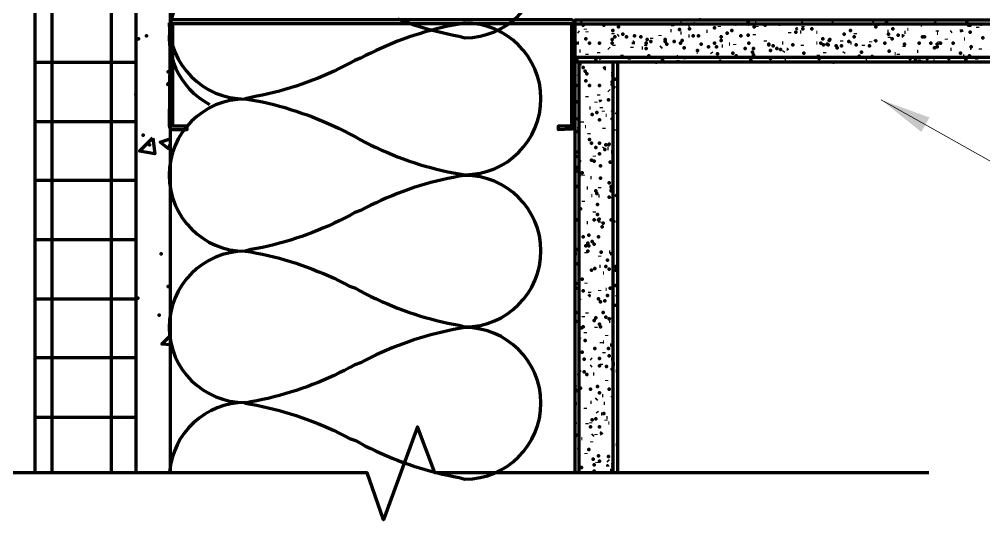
# Model space of a CAD drawing. Extents: x -83.6 to -32.7, y 325.7 to 417.7.
# Drawn here: x -74.56 to -60.28, y 351.64 to 359.05 of the extents above; entities that cross this region are included whole.
import ezdxf

# ---------------------------------------------------------------- set-up
doc = ezdxf.new("R2010")
doc.units = 0
doc.header["$MEASUREMENT"] = 0
for name, color, linetype, lineweight in [('Dt-Line 1', 9, 'Continuous', 0), ('Dt-Line 3', 7, 'Continuous', 15), ('Dt-Line 4', 1, 'Continuous', 25), ('Dt-Text', 121, 'Continuous', 20)]:
    doc.layers.add(name, color=color, linetype=linetype, lineweight=lineweight)
doc.styles.get("Standard").update_dxf_attribs({"font": 'Arial.ttf'})
doc.dimstyles.new('1 & 1 Half', dxfattribs={"dimtxt": 0.75, "dimasz": 0.75, "dimexe": 1, "dimexo": 0.375, "dimgap": 0.5, "dimtad": 1, "dimdec": 4, "dimzin": 3, "dimdsep": 46, "dimlunit": 4, "dimtxsty": 'Standard', "dimblk": 'ARCHTICK', "dimcen": 0.09375, "dimdle": 1, "dimclrd": 253, "dimclre": 253, "dimclrt": 256, "dimadec": 0, "dimazin": 0, "dimtfac": 0.6, "dimtdec": 4, "dimtix": 1, "dimtmove": 2, "dimatfit": 0, "dimfxl": 1, "dimfrac": 1, "dimtolj": 1, "dimtzin": 0, "dimlwd": 9, "dimlwe": 9, "dimarcsym": 0})

# ---------------------------------------------------------------- blocks, each defined once
blk = doc.blocks.new('_ArchTick')
at = {"color": 0, "linetype": 'ByBlock', "const_width": 0.15}
blk.add_lwpolyline([(-0.5, -0.5), (0.5, 0.5)], dxfattribs=at)

msp = doc.modelspace()

# ---------------------------------------------------------------- linework, layer by layer
at = {"layer": 'Dt-Line 1', "linetype": 'Continuous', "lineweight": 158}
for p, q in [((-74.078, 352.335), (-74.078, 381.321)), ((-73.198, 352.335), (-73.198, 381.321)), ((-66.251, 359.015), (-66.238, 359.001)), ((-64.758, 359.015), (-64.771, 359.015)), ((-64.571, 358.988), (-64.558, 358.988)), ((-64.131, 359.041), (-64.131, 359.028)), ((-63.651, 359.001), (-63.665, 359.001)), ((-63.531, 359.041), (-63.531, 359.028)), ((-63.491, 359.001), (-63.491, 358.988)), ((-61.958, 358.988), (-61.958, 358.975)), ((-61.105, 358.988), (-61.105, 358.975)), ((-61.011, 359.015), (-60.998, 359.001)), ((-66.291, 358.868), (-66.278, 358.855)), ((-66.185, 358.908), (-66.185, 358.895)), ((-66.158, 358.868), (-66.158, 358.855)), ((-65.771, 358.841), (-65.771, 358.828)), ((-64.918, 358.881), (-64.905, 358.881)), ((-64.891, 358.961), (-64.891, 358.948)), ((-64.758, 358.841), (-64.771, 358.841)), ((-64.651, 358.961), (-64.638, 358.961)), ((-64.371, 358.868), (-64.385, 358.868)), ((-64.198, 358.948), (-64.198, 358.935)), ((-64.105, 358.975), (-64.118, 358.975)), ((-63.958, 358.975), (-63.945, 358.975)), ((-63.771, 358.975), (-63.758, 358.975)), ((-63.638, 358.948), (-63.638, 358.935)), ((-63.158, 358.855), (-63.158, 358.841)), ((-62.985, 358.855), (-62.998, 358.855)), ((-62.958, 358.948), (-62.958, 358.935)), ((-62.758, 358.855), (-62.745, 358.855)), ((-62.185, 358.841), (-62.185, 358.828)), ((-61.691, 358.868), (-61.705, 358.868)), ((-61.451, 358.855), (-61.438, 358.855)), ((-61.398, 358.895), (-61.411, 358.895)), ((-61.198, 358.961), (-61.211, 358.961)), ((-60.971, 358.881), (-60.971, 358.868)), ((-60.971, 358.841), (-60.958, 358.841)), ((-60.758, 358.868), (-60.771, 358.855)), ((-60.371, 358.935), (-60.371, 358.921)), ((-66.278, 358.695), (-66.291, 358.695)), ((-65.691, 358.815), (-65.705, 358.801)), ((-65.198, 358.775), (-65.198, 358.761)), ((-65.078, 358.815), (-65.078, 358.801)), ((-64.651, 358.801), (-64.638, 358.801)), ((-63.678, 358.828), (-63.678, 358.815)), ((-63.518, 358.735), (-63.518, 358.721)), ((-63.251, 358.695), (-63.265, 358.695)), ((-62.745, 358.695), (-62.758, 358.695)), ((-62.385, 358.735), (-62.385, 358.721)), ((-62.238, 358.695), (-62.251, 358.695)), ((-61.958, 358.721), (-61.958, 358.708)), ((-61.678, 358.788), (-61.678, 358.775)), ((-60.945, 358.721), (-60.945, 358.708)), ((-60.838, 358.761), (-60.838, 358.748)), ((-60.571, 358.761), (-60.558, 358.761)), ((-66.251, 358.575), (-66.265, 358.575)), ((-65.985, 358.561), (-65.985, 358.548)), ((-65.838, 358.628), (-65.825, 358.615)), ((-65.758, 358.668), (-65.758, 358.655)), ((-65.491, 358.641), (-65.491, 358.628)), ((-65.345, 358.628), (-65.331, 358.628)), ((-65.291, 358.668), (-65.291, 358.655)), ((-65.051, 358.641), (-65.065, 358.628)), ((-64.531, 358.561), (-64.518, 358.561)), ((-64.318, 358.561), (-64.305, 358.548)), ((-64.158, 358.655), (-64.145, 358.655)), ((-64.038, 358.681), (-64.051, 358.681)), ((-63.971, 358.681), (-63.971, 358.668)), ((-63.238, 358.575), (-63.251, 358.561)), ((-62.971, 358.668), (-62.971, 358.655)), ((-62.638, 358.561), (-62.638, 358.548)), ((-62.345, 358.561), (-62.358, 358.548)), ((-62.065, 358.668), (-62.065, 358.655)), ((-61.465, 358.655), (-61.465, 358.641)), ((-61.265, 358.575), (-61.251, 358.575)), ((-60.758, 358.601), (-60.771, 358.601)), ((-60.465, 358.615), (-60.478, 358.615)), ((-60.331, 358.615), (-60.331, 358.601)), ((-74.331, 358.415), (-72.838, 358.415)), ((-66.158, 358.535), (-66.158, 358.521)), ((-65.838, 358.481), (-65.838, 358.468)), ((-65.638, 358.521), (-65.638, 358.508)), ((-65.531, 358.468), (-65.531, 358.455)), ((-65.438, 358.508), (-65.438, 358.495)), ((-65.411, 358.428), (-65.411, 358.415)), ((-64.825, 358.495), (-64.811, 358.495)), ((-64.811, 358.441), (-64.811, 358.428)), ((-63.225, 358.441), (-63.211, 358.441)), ((-63.131, 358.508), (-63.131, 358.495)), ((-63.078, 358.481), (-63.078, 358.468)), ((-62.731, 358.521), (-62.731, 358.508)), ((-62.025, 358.441), (-62.011, 358.441)), ((-61.585, 358.535), (-61.598, 358.535)), ((-61.545, 358.535), (-61.545, 358.521)), ((-61.011, 358.428), (-61.025, 358.428)), ((-60.585, 358.508), (-60.571, 358.508)), ((-60.385, 358.468), (-60.385, 358.455)), ((-66.251, 358.388), (-66.238, 358.388)), ((-66.291, 358.241), (-66.278, 358.228)), ((-66.278, 358.081), (-66.291, 358.081)), ((-65.838, 358.001), (-65.825, 357.988)), ((-66.251, 357.948), (-66.265, 357.948)), ((-66.158, 357.908), (-66.158, 357.895)), ((-65.985, 357.935), (-65.985, 357.921)), ((-66.278, 357.788), (-66.278, 357.775)), ((-66.105, 357.735), (-66.118, 357.735)), ((-66.025, 357.828), (-66.025, 357.815)), ((-65.945, 357.748), (-65.945, 357.735)), ((-65.918, 357.695), (-65.918, 357.681)), ((-65.785, 357.695), (-65.785, 357.681)), ((-65.878, 357.628), (-65.865, 357.628)), ((-65.718, 357.655), (-65.731, 357.641)), ((-74.331, 357.535), (-72.838, 357.535)), ((-66.225, 357.535), (-66.225, 357.521)), ((-66.171, 357.455), (-66.185, 357.455)), ((-65.905, 357.441), (-65.905, 357.428)), ((-65.731, 357.415), (-65.731, 357.401)), ((-66.131, 357.361), (-66.131, 357.348)), ((-65.905, 357.148), (-65.918, 357.135)), ((-65.851, 357.135), (-65.838, 357.135)), ((-66.291, 357.081), (-66.305, 357.081)), ((-66.051, 357.028), (-66.051, 357.015)), ((-65.785, 357.081), (-65.798, 357.081)), ((-66.211, 356.748), (-66.211, 356.735)), ((-66.105, 356.708), (-66.091, 356.708)), ((-74.331, 356.668), (-72.838, 356.668)), ((-66.145, 356.548), (-66.158, 356.548)), ((-65.971, 356.561), (-65.971, 356.548)), ((-66.091, 356.441), (-66.078, 356.441)), ((-65.971, 356.428), (-65.985, 356.428)), ((-65.785, 356.415), (-65.785, 356.401)), ((-66.211, 356.361), (-66.211, 356.348)), ((-66.051, 356.201), (-66.051, 356.188)), ((-66.158, 356.041), (-66.145, 356.041)), ((-65.971, 356.055), (-65.971, 356.041)), ((-66.318, 355.921), (-66.331, 355.921)), ((-74.331, 355.788), (-72.838, 355.788)), ((-65.771, 355.708), (-65.758, 355.708)), ((-66.305, 355.575), (-66.318, 355.575)), ((-66.171, 355.601), (-66.171, 355.588)), ((-65.971, 355.548), (-65.971, 355.535)), ((-65.811, 355.601), (-65.825, 355.601)), ((-65.798, 355.575), (-65.811, 355.575)), ((-65.958, 355.388), (-65.971, 355.388)), ((-65.918, 355.295), (-65.905, 355.295)), ((-66.265, 355.215), (-66.278, 355.215)), ((-66.171, 355.148), (-66.171, 355.135)), ((-66.118, 355.015), (-66.118, 355.001)), ((-65.971, 355.041), (-65.971, 355.028)), ((-65.878, 355.055), (-65.865, 355.055)), ((-65.758, 354.988), (-65.771, 354.988)), ((-74.331, 354.908), (-72.838, 354.908)), ((-66.265, 354.908), (-66.265, 354.895)), ((-65.718, 354.961), (-65.718, 354.948)), ((-66.158, 354.708), (-66.158, 354.695)), ((-65.745, 354.815), (-65.731, 354.815)), ((-66.211, 354.655), (-66.211, 354.641)), ((-65.811, 354.575), (-65.825, 354.575)), ((-65.798, 354.628), (-65.798, 354.615)), ((-66.185, 354.415), (-66.185, 354.401)), ((-66.025, 354.495), (-66.025, 354.481)), ((-66.265, 354.335), (-66.265, 354.321)), ((-65.945, 354.268), (-65.945, 354.255)), ((-65.905, 354.268), (-65.918, 354.268)), ((-65.865, 354.375), (-65.865, 354.361)), ((-65.905, 354.121), (-65.905, 354.108)), ((-65.811, 354.228), (-65.798, 354.228)), ((-74.331, 354.041), (-72.838, 354.041)), ((-66.318, 354.068), (-66.331, 354.068)), ((-66.105, 354.028), (-66.091, 354.015)), ((-65.785, 354.015), (-65.798, 354.015)), ((-66.091, 353.921), (-66.105, 353.908)), ((-65.945, 353.948), (-65.945, 353.935)), ((-65.758, 353.948), (-65.745, 353.948)), ((-65.718, 353.841), (-65.731, 353.841)), ((-66.065, 353.801), (-66.051, 353.801)), ((-65.865, 353.708), (-65.865, 353.695)), ((-66.331, 353.628), (-66.331, 353.615)), ((-65.771, 353.575), (-65.771, 353.561)), ((-66.011, 353.428), (-66.025, 353.415)), ((-65.931, 353.481), (-65.918, 353.481)), ((-65.785, 353.468), (-65.785, 353.455)), ((-66.318, 353.361), (-66.305, 353.361)), ((-66.278, 353.348), (-66.278, 353.335)), ((-66.185, 353.295), (-66.185, 353.281)), ((-66.091, 353.375), (-66.105, 353.375)), ((-65.891, 353.361), (-65.905, 353.361)), ((-74.331, 353.161), (-72.838, 353.161)), ((-66.011, 353.241), (-65.998, 353.228)), ((-65.931, 353.201), (-65.945, 353.201)), ((-65.878, 353.121), (-65.878, 353.108)), ((-65.851, 353.148), (-65.865, 353.148)), ((-66.158, 353.068), (-66.158, 353.055)), ((-66.105, 353.081), (-66.105, 353.068)), ((-65.825, 353.068), (-65.838, 353.068)), ((-66.238, 352.841), (-66.225, 352.841)), ((-66.065, 352.895), (-66.078, 352.881)), ((-66.025, 352.908), (-66.025, 352.895)), ((-66.091, 352.801), (-66.091, 352.788)), ((-65.718, 352.748), (-65.731, 352.748)), ((-66.278, 352.548), (-66.278, 352.535)), ((-66.171, 352.628), (-66.171, 352.615)), ((-66.011, 352.495), (-66.011, 352.481)), ((-65.851, 352.521), (-65.838, 352.508)), ((-65.811, 352.375), (-65.798, 352.375))]:
    msp.add_line(p, q, dxfattribs=at)
for points in [[(-72.345, 379.048, 0.414214), (-71.218, 377.921, 0.414213), (-72.345, 376.795, 0.414214), (-71.218, 375.668, 0.414213), (-72.345, 374.541, 0.414213), (-71.218, 373.415, 0.414213), (-72.345, 372.288, 0.414213), (-71.218, 371.161, 0.414213), (-72.345, 370.035, 0.414213), (-71.218, 368.908, 0.414213), (-72.345, 367.781, 0.414213), (-71.218, 366.655, 0.414213), (-72.345, 365.528, 0.414212), (-71.218, 364.401, 0.414213), (-72.345, 363.275, 0.414212), (-71.218, 362.148, 0.414213), (-72.345, 361.021, 0.414212), (-71.218, 359.908, 0.344534), (-72.311, 359.053, 0.344529), (-71.745, 357.786)], [(-68.962, 359.054), (-68.881, 359.023), (-68.8, 358.994), (-68.719, 358.967), (-68.636, 358.941), (-68.554, 358.916), (-68.471, 358.893), (-68.387, 358.871), (-68.303, 358.851), (-68.219, 358.832), (-68.135, 358.814), (-68.05, 358.799), (-67.965, 358.775, 0.414212), (-66.838, 359.901, 0.414212)], [(-72.345, 358.995, 0.414213), (-71.218, 357.868, 0.414212), (-72.345, 356.741, 0.414213), (-71.218, 355.615, 0.414212), (-72.345, 354.488, 0.414213), (-71.218, 353.375, 0.389245), (-72.34, 352.345)]]:
    msp.add_lwpolyline(points, format="xyb", dxfattribs=at)
for points in [[(-66.838, 357.875, 0.414213), (-67.964, 358.992), (-68.05, 358.977), (-68.135, 358.961), (-68.219, 358.944), (-68.303, 358.925), (-68.387, 358.905), (-68.471, 358.883), (-68.554, 358.86), (-68.636, 358.835), (-68.719, 358.809), (-68.8, 358.781), (-68.881, 358.752), (-68.962, 358.722), (-69.042, 358.69), (-69.122, 358.657), (-69.201, 358.623), (-69.279, 358.587), (-69.357, 358.549), (-69.435, 358.511), (-69.511, 358.471), (-69.595, 358.44), (-69.671, 358.399), (-69.748, 358.358), (-69.825, 358.32), (-69.903, 358.282), (-69.981, 358.247), (-70.061, 358.212), (-70.14, 358.179), (-70.22, 358.147), (-70.301, 358.117), (-70.382, 358.088), (-70.464, 358.06), (-70.546, 358.034), (-70.629, 358.009), (-70.712, 357.986), (-70.795, 357.964), (-70.879, 357.944), (-70.963, 357.925), (-71.048, 357.908), (-71.133, 357.892), (-71.219, 357.872), (-71.133, 357.857), (-71.048, 357.841), (-70.964, 357.824), (-70.88, 357.805), (-70.796, 357.785), (-70.712, 357.763), (-70.629, 357.74), (-70.547, 357.715), (-70.464, 357.689), (-70.383, 357.661), (-70.301, 357.633), (-70.221, 357.602), (-70.141, 357.57), (-70.061, 357.537), (-69.982, 357.503), (-69.903, 357.467), (-69.826, 357.43), (-69.748, 357.391), (-69.672, 357.351), (-69.587, 357.307), (-69.511, 357.265), (-69.435, 357.225), (-69.357, 357.186), (-69.279, 357.149), (-69.201, 357.113), (-69.122, 357.079), (-69.042, 357.045), (-68.962, 357.014), (-68.881, 356.983), (-68.8, 356.954), (-68.719, 356.927), (-68.636, 356.901), (-68.554, 356.876), (-68.471, 356.853), (-68.387, 356.831), (-68.303, 356.811), (-68.219, 356.792), (-68.135, 356.774), (-68.05, 356.759), (-67.965, 356.748, 0.414213)], [(-66.838, 355.621, 0.414213), (-67.964, 356.738), (-68.05, 356.724), (-68.135, 356.708), (-68.219, 356.691), (-68.303, 356.672), (-68.387, 356.651), (-68.471, 356.63), (-68.554, 356.606), (-68.636, 356.582), (-68.719, 356.556), (-68.8, 356.528), (-68.881, 356.499), (-68.962, 356.469), (-69.042, 356.437), (-69.122, 356.404), (-69.201, 356.369), (-69.279, 356.333), (-69.357, 356.296), (-69.435, 356.257), (-69.511, 356.217), (-69.595, 356.187), (-69.671, 356.145), (-69.748, 356.105), (-69.825, 356.066), (-69.903, 356.029), (-69.981, 355.993), (-70.061, 355.959), (-70.14, 355.925), (-70.22, 355.894), (-70.301, 355.863), (-70.382, 355.834), (-70.464, 355.807), (-70.546, 355.781), (-70.629, 355.756), (-70.712, 355.733), (-70.795, 355.711), (-70.879, 355.691), (-70.963, 355.672), (-71.048, 355.654), (-71.133, 355.639), (-71.219, 355.618), (-71.133, 355.604), (-71.048, 355.588), (-70.964, 355.571), (-70.88, 355.552), (-70.796, 355.531), (-70.712, 355.51), (-70.629, 355.486), (-70.547, 355.462), (-70.464, 355.436), (-70.383, 355.408), (-70.301, 355.379), (-70.221, 355.349), (-70.141, 355.317), (-70.061, 355.284), (-69.982, 355.249), (-69.903, 355.214), (-69.826, 355.176), (-69.748, 355.138), (-69.672, 355.097), (-69.587, 355.067), (-69.511, 355.025), (-69.435, 354.985), (-69.357, 354.946), (-69.279, 354.909), (-69.201, 354.873), (-69.122, 354.839), (-69.042, 354.805), (-68.962, 354.774), (-68.881, 354.743), (-68.8, 354.714), (-68.719, 354.687), (-68.636, 354.661), (-68.554, 354.636), (-68.471, 354.613), (-68.387, 354.591), (-68.303, 354.571), (-68.219, 354.552), (-68.135, 354.534), (-68.05, 354.519), (-67.965, 354.495, 0.414213)], [(-66.838, 353.368, 0.414213), (-67.964, 354.485), (-68.05, 354.471), (-68.135, 354.455), (-68.219, 354.437), (-68.303, 354.418), (-68.387, 354.398), (-68.471, 354.376), (-68.554, 354.353), (-68.636, 354.328), (-68.719, 354.302), (-68.8, 354.275), (-68.881, 354.246), (-68.962, 354.215), (-69.042, 354.184), (-69.122, 354.15), (-69.201, 354.116), (-69.279, 354.08), (-69.357, 354.043), (-69.435, 354.004), (-69.511, 353.964), (-69.595, 353.933), (-69.671, 353.892), (-69.748, 353.852), (-69.825, 353.813), (-69.903, 353.776), (-69.981, 353.74), (-70.061, 353.705), (-70.14, 353.672), (-70.22, 353.64), (-70.301, 353.61), (-70.382, 353.581), (-70.464, 353.554), (-70.546, 353.527), (-70.629, 353.503), (-70.712, 353.48), (-70.795, 353.458), (-70.879, 353.437), (-70.963, 353.419), (-71.048, 353.401), (-71.133, 353.385), (-71.219, 353.365), (-71.133, 353.351), (-71.048, 353.335), (-70.964, 353.317), (-70.88, 353.298), (-70.796, 353.278), (-70.712, 353.256), (-70.629, 353.233), (-70.547, 353.208), (-70.464, 353.182), (-70.383, 353.155), (-70.301, 353.126), (-70.221, 353.096), (-70.141, 353.064), (-70.061, 353.031), (-69.982, 352.996), (-69.903, 352.96), (-69.826, 352.923), (-69.748, 352.884), (-69.672, 352.844), (-69.587, 352.813), (-69.511, 352.772), (-69.435, 352.732), (-69.357, 352.693), (-69.279, 352.656), (-69.201, 352.62), (-69.122, 352.585), (-69.042, 352.552), (-68.962, 352.52), (-68.881, 352.49), (-68.8, 352.461), (-68.719, 352.434), (-68.636, 352.407), (-68.554, 352.383), (-68.471, 352.36), (-68.387, 352.338), (-68.303, 352.317), (-68.219, 352.299), (-68.135, 352.281), (-68.05, 352.265), (-67.965, 352.241, 0.414213)]]:
    msp.add_lwpolyline(points, format="xyb", close=True, dxfattribs=at)
for points in [[(-64.478, 359.041), (-64.478, 359.041), (-64.478, 359.041)], [(-63.771, 359.015), (-63.771, 359.015), (-63.771, 359.015)], [(-62.518, 359.028), (-62.518, 359.028), (-62.518, 359.028)], [(-61.918, 359.028), (-61.918, 359.028), (-61.918, 359.028)], [(-61.718, 359.001), (-61.718, 359.001), (-61.718, 359.001)], [(-60.531, 359.015), (-60.531, 359.015), (-60.531, 359.015)], [(-66.211, 358.961), (-66.211, 358.961), (-66.211, 358.961)], [(-65.771, 358.881), (-65.771, 358.881), (-65.771, 358.881)], [(-64.785, 358.895), (-64.785, 358.895), (-64.785, 358.895)], [(-64.638, 358.908), (-64.638, 358.908), (-64.638, 358.908)], [(-64.265, 358.921), (-64.265, 358.921), (-64.265, 358.921)], [(-64.078, 358.841), (-64.078, 358.841), (-64.078, 358.841)], [(-64.011, 358.881), (-64.011, 358.881), (-64.011, 358.881)], [(-63.678, 358.935), (-63.678, 358.935), (-63.678, 358.935)], [(-63.518, 358.961), (-63.518, 358.961), (-63.518, 358.961)], [(-63.305, 358.975), (-63.305, 358.975), (-63.305, 358.975)], [(-63.065, 358.855), (-63.065, 358.855), (-63.065, 358.855)], [(-63.038, 358.908), (-63.051, 358.908), (-63.051, 358.895)], [(-62.958, 358.908), (-62.958, 358.908), (-62.958, 358.908)], [(-62.825, 358.908), (-62.825, 358.908), (-62.825, 358.908)], [(-62.251, 358.881), (-62.251, 358.881), (-62.251, 358.881)], [(-61.878, 358.935), (-61.878, 358.935), (-61.878, 358.935)], [(-61.838, 358.975), (-61.838, 358.975), (-61.838, 358.975)], [(-61.625, 358.908), (-61.625, 358.908), (-61.625, 358.908)], [(-60.598, 358.855), (-60.611, 358.881), (-60.611, 358.895)], [(-60.505, 358.961), (-60.505, 358.961), (-60.505, 358.961)], [(-60.478, 358.961), (-60.478, 358.961), (-60.478, 358.961)], [(-60.478, 358.855), (-60.478, 358.855), (-60.478, 358.855)], [(-60.318, 358.975), (-60.318, 358.975), (-60.318, 358.975)], [(-72.798, 358.761), (-72.798, 358.761), (-72.798, 358.761)], [(-72.678, 358.801), (-72.678, 358.801), (-72.678, 358.801)], [(-66.318, 358.695), (-66.318, 358.695), (-66.318, 358.695)], [(-66.171, 358.761), (-66.171, 358.761), (-66.171, 358.761)], [(-66.118, 358.695), (-66.118, 358.695), (-66.118, 358.695)], [(-65.971, 358.695), (-65.971, 358.695), (-65.971, 358.695)], [(-65.785, 358.748), (-65.785, 358.748), (-65.785, 358.748)], [(-65.785, 358.695), (-65.785, 358.695), (-65.785, 358.695)], [(-65.745, 358.788), (-65.745, 358.788), (-65.745, 358.788)], [(-65.625, 358.828), (-65.625, 358.828), (-65.625, 358.828)], [(-65.571, 358.788), (-65.571, 358.788), (-65.571, 358.788)], [(-65.465, 358.681), (-65.465, 358.708), (-65.478, 358.708)], [(-65.451, 358.801), (-65.451, 358.801), (-65.451, 358.801)], [(-65.358, 358.788), (-65.358, 358.788), (-65.358, 358.788)], [(-65.278, 358.695), (-65.278, 358.695), (-65.278, 358.695)], [(-65.265, 358.748), (-65.265, 358.748), (-65.265, 358.748)], [(-65.211, 358.721), (-65.211, 358.721), (-65.211, 358.721)], [(-64.998, 358.748), (-64.998, 358.748), (-64.998, 358.748)], [(-64.998, 358.721), (-64.998, 358.721), (-64.998, 358.721)], [(-64.865, 358.721), (-64.865, 358.721), (-64.865, 358.721)], [(-64.771, 358.695), (-64.771, 358.695), (-64.771, 358.695)], [(-64.745, 358.735), (-64.745, 358.735), (-64.745, 358.735)], [(-64.585, 358.801), (-64.585, 358.801), (-64.585, 358.801)], [(-64.505, 358.801), (-64.505, 358.801), (-64.505, 358.801)], [(-64.265, 358.695), (-64.265, 358.695), (-64.265, 358.695)], [(-64.171, 358.788), (-64.171, 358.788), (-64.171, 358.788)], [(-64.171, 358.735), (-64.171, 358.735), (-64.171, 358.735)], [(-63.878, 358.801), (-63.878, 358.801), (-63.878, 358.801)], [(-63.771, 358.815), (-63.771, 358.815), (-63.771, 358.815)], [(-63.758, 358.695), (-63.758, 358.695), (-63.758, 358.695)], [(-62.691, 358.695), (-62.691, 358.695), (-62.691, 358.695)], [(-62.665, 358.761), (-62.665, 358.761), (-62.665, 358.761)], [(-62.345, 358.828), (-62.345, 358.828), (-62.345, 358.828)], [(-62.278, 358.721), (-62.278, 358.721), (-62.278, 358.721)], [(-62.198, 358.788), (-62.198, 358.788), (-62.198, 358.788)], [(-61.891, 358.721), (-61.878, 358.735), (-61.878, 358.721)], [(-61.745, 358.695), (-61.745, 358.695), (-61.745, 358.695)], [(-61.691, 358.828), (-61.691, 358.828), (-61.691, 358.828)], [(-61.638, 358.761), (-61.638, 358.761), (-61.638, 358.761)], [(-61.545, 358.815), (-61.545, 358.815), (-61.545, 358.815)], [(-61.465, 358.788), (-61.478, 358.801), (-61.491, 358.801)], [(-61.238, 358.695), (-61.238, 358.695), (-61.238, 358.695)], [(-61.185, 358.788), (-61.185, 358.788), (-61.185, 358.788)], [(-61.158, 358.788), (-61.158, 358.788), (-61.158, 358.788)], [(-61.065, 358.695), (-61.065, 358.695), (-61.065, 358.695)], [(-60.918, 358.695), (-60.918, 358.695), (-60.918, 358.695)], [(-60.731, 358.695), (-60.731, 358.695), (-60.731, 358.695)], [(-60.291, 358.775), (-60.291, 358.775), (-60.291, 358.775)], [(-65.278, 358.615), (-65.278, 358.615), (-65.278, 358.615)], [(-64.971, 358.681), (-64.971, 358.681), (-64.971, 358.681)], [(-64.718, 358.628), (-64.718, 358.628), (-64.718, 358.628)], [(-64.518, 358.588), (-64.518, 358.588), (-64.518, 358.588)], [(-64.465, 358.681), (-64.465, 358.681), (-64.465, 358.681)], [(-64.358, 358.641), (-64.358, 358.641), (-64.358, 358.641)], [(-64.238, 358.641), (-64.238, 358.641), (-64.238, 358.641)], [(-63.998, 358.548), (-63.998, 358.548), (-63.998, 358.548)], [(-63.811, 358.615), (-63.811, 358.615), (-63.811, 358.615)], [(-63.705, 358.561), (-63.705, 358.561), (-63.705, 358.561)], [(-63.691, 358.615), (-63.691, 358.615), (-63.691, 358.615)], [(-63.438, 358.588), (-63.438, 358.588), (-63.438, 358.588)], [(-63.398, 358.655), (-63.398, 358.655), (-63.398, 358.655)], [(-63.345, 358.615), (-63.345, 358.615), (-63.345, 358.615)], [(-63.291, 358.601), (-63.291, 358.601), (-63.291, 358.601)], [(-63.185, 358.601), (-63.185, 358.601), (-63.198, 358.601)], [(-63.105, 358.668), (-63.105, 358.668), (-63.105, 358.668)], [(-62.945, 358.548), (-62.945, 358.548), (-62.945, 358.548)], [(-62.651, 358.668), (-62.651, 358.668), (-62.651, 358.668)], [(-62.465, 358.655), (-62.465, 358.655), (-62.465, 358.655)], [(-62.451, 358.628), (-62.451, 358.628), (-62.451, 358.628)], [(-62.385, 358.655), (-62.385, 358.655), (-62.385, 358.655)], [(-62.171, 358.668), (-62.171, 358.668), (-62.171, 358.668)], [(-62.091, 358.561), (-62.091, 358.561), (-62.091, 358.561)], [(-61.971, 358.655), (-61.971, 358.655), (-61.971, 358.655)], [(-61.678, 358.575), (-61.678, 358.575), (-61.678, 358.575)], [(-61.451, 358.681), (-61.451, 358.681), (-61.451, 358.681)], [(-61.011, 358.628), (-61.011, 358.628), (-61.011, 358.628)], [(-60.971, 358.681), (-60.971, 358.681), (-60.971, 358.681)], [(-60.971, 358.641), (-60.971, 358.641), (-60.971, 358.641)], [(-60.625, 358.548), (-60.625, 358.548), (-60.625, 358.548)], [(-60.465, 358.641), (-60.465, 358.641), (-60.465, 358.641)], [(-66.305, 358.455), (-66.305, 358.455), (-66.305, 358.455)], [(-66.025, 358.441), (-66.025, 358.441), (-66.025, 358.441)], [(-65.945, 358.455), (-65.958, 358.468), (-65.958, 358.481)], [(-65.238, 358.508), (-65.238, 358.508), (-65.238, 358.508)], [(-65.131, 358.415), (-65.131, 358.415), (-65.131, 358.415)], [(-65.038, 358.455), (-65.038, 358.455), (-65.038, 358.455)], [(-64.185, 358.428), (-64.185, 358.428), (-64.185, 358.428)], [(-63.945, 358.508), (-63.945, 358.508), (-63.945, 358.508)], [(-63.731, 358.441), (-63.731, 358.441), (-63.731, 358.441)], [(-63.691, 358.521), (-63.691, 358.521), (-63.691, 358.521)], [(-63.438, 358.468), (-63.438, 358.468), (-63.438, 358.468)], [(-62.718, 358.468), (-62.718, 358.468), (-62.718, 358.468)], [(-62.505, 358.415), (-62.505, 358.415), (-62.505, 358.415)], [(-61.931, 358.495), (-61.931, 358.495), (-61.931, 358.495)], [(-61.371, 358.468), (-61.371, 358.468), (-61.371, 358.468)], [(-61.291, 358.455), (-61.291, 358.455), (-61.291, 358.455)], [(-61.185, 358.481), (-61.185, 358.481), (-61.185, 358.481)], [(-61.118, 358.468), (-61.118, 358.468), (-61.118, 358.468)], [(-60.798, 358.468), (-60.798, 358.468), (-60.798, 358.468)], [(-60.545, 358.455), (-60.545, 358.455), (-60.545, 358.455)], [(-60.491, 358.508), (-60.491, 358.508), (-60.491, 358.508)], [(-72.358, 358.268), (-72.358, 358.268), (-72.358, 358.268)], [(-66.211, 358.335), (-66.211, 358.335), (-66.211, 358.335)], [(-66.185, 358.281), (-66.185, 358.281), (-66.185, 358.281)], [(-65.905, 358.348), (-65.891, 358.321), (-65.878, 358.321)], [(-72.331, 358.068), (-72.371, 358.081), (-72.331, 358.121)], [(-66.171, 358.135), (-66.171, 358.135), (-66.171, 358.135)], [(-66.158, 358.241), (-66.158, 358.241), (-66.158, 358.241)], [(-65.785, 358.121), (-65.785, 358.121), (-65.785, 358.121)], [(-65.771, 358.255), (-65.771, 358.255), (-65.771, 358.255)], [(-65.771, 358.215), (-65.771, 358.215), (-65.771, 358.215)], [(-65.745, 358.161), (-65.745, 358.161), (-65.745, 358.161)], [(-66.318, 358.068), (-66.318, 358.068), (-66.318, 358.068)], [(-66.118, 358.068), (-66.118, 358.068), (-66.118, 358.068)], [(-65.971, 358.068), (-65.971, 358.068), (-65.971, 358.068)], [(-65.785, 358.081), (-65.785, 358.081), (-65.785, 358.081)], [(-65.758, 358.041), (-65.758, 358.041), (-65.758, 358.041)], [(-72.838, 357.935), (-72.838, 357.935), (-72.838, 357.935)], [(-65.945, 357.828), (-65.958, 357.841), (-65.958, 357.855)], [(-65.838, 357.855), (-65.838, 357.855), (-65.838, 357.855)], [(-66.305, 357.828), (-66.305, 357.828), (-66.305, 357.828)], [(-66.291, 357.575), (-66.291, 357.575), (-66.291, 357.575)], [(-66.078, 357.641), (-66.078, 357.641), (-66.078, 357.641)], [(-66.011, 357.668), (-66.011, 357.668), (-66.011, 357.668)], [(-65.971, 357.561), (-65.971, 357.561), (-65.971, 357.561)], [(-65.785, 357.575), (-65.785, 357.575), (-65.785, 357.575)], [(-66.278, 357.441), (-66.278, 357.441), (-66.278, 357.441)], [(-72.731, 357.335), (-72.731, 357.335), (-72.731, 357.335)], [(-72.331, 357.201), (-72.358, 357.135), (-72.478, 357.228), (-72.331, 357.281)], [(-66.305, 357.388), (-66.305, 357.388), (-66.305, 357.388)], [(-66.278, 357.388), (-66.278, 357.388), (-66.278, 357.388)], [(-66.118, 357.268), (-66.118, 357.268), (-66.118, 357.268)], [(-72.638, 357.188), (-72.638, 357.188), (-72.638, 357.188)], [(-66.091, 357.215), (-66.091, 357.215), (-66.091, 357.215)], [(-66.025, 357.148), (-66.025, 357.148), (-66.025, 357.148)], [(-65.971, 357.215), (-65.971, 357.215), (-65.971, 357.215)], [(-65.891, 357.121), (-65.891, 357.121), (-65.891, 357.121)], [(-65.878, 357.188), (-65.878, 357.188), (-65.878, 357.188)], [(-66.318, 357.015), (-66.318, 357.015), (-66.318, 357.015)], [(-65.971, 357.055), (-65.971, 357.055), (-65.971, 357.055)], [(-66.305, 356.855), (-66.305, 356.855), (-66.305, 356.855)], [(-66.265, 356.948), (-66.265, 356.948), (-66.265, 356.948)], [(-66.091, 356.961), (-66.091, 356.961), (-66.091, 356.961)], [(-66.051, 356.948), (-66.051, 356.948), (-66.051, 356.948)], [(-65.958, 356.881), (-65.958, 356.881), (-65.958, 356.881)], [(-65.811, 356.935), (-65.811, 356.935), (-65.811, 356.935)], [(-66.265, 356.735), (-66.265, 356.735), (-66.265, 356.735)], [(-66.225, 356.775), (-66.225, 356.775), (-66.225, 356.775)], [(-65.958, 356.695), (-65.958, 356.695), (-65.958, 356.695)], [(-66.305, 356.575), (-66.305, 356.575), (-66.305, 356.575)], [(-65.825, 356.628), (-65.825, 356.628), (-65.825, 356.628)], [(-66.025, 356.508), (-66.025, 356.508), (-66.025, 356.508)], [(-66.011, 356.468), (-66.011, 356.468), (-66.011, 356.468)], [(-65.825, 356.415), (-65.825, 356.415), (-65.825, 356.415)], [(-65.718, 356.441), (-65.718, 356.441), (-65.718, 356.441)], [(-65.998, 356.308), (-65.998, 356.308), (-65.998, 356.308)], [(-65.998, 356.161), (-65.998, 356.161), (-65.998, 356.161)], [(-66.305, 356.081), (-66.305, 356.081), (-66.305, 356.081)], [(-66.051, 356.081), (-66.051, 356.081), (-66.051, 356.081)], [(-65.918, 356.028), (-65.918, 356.028), (-65.918, 356.028)], [(-65.798, 356.081), (-65.798, 356.081), (-65.798, 356.081)], [(-65.771, 356.081), (-65.771, 356.081), (-65.771, 356.081)], [(-65.758, 356.055), (-65.758, 356.055), (-65.758, 356.055)], [(-66.131, 355.855), (-66.131, 355.855), (-66.131, 355.855)], [(-65.931, 355.975), (-65.931, 355.975), (-65.931, 355.975)], [(-66.211, 355.828), (-66.211, 355.828), (-66.211, 355.828)], [(-66.171, 355.695), (-66.171, 355.695), (-66.171, 355.695)], [(-66.145, 355.735), (-66.145, 355.735), (-66.145, 355.735)], [(-66.131, 355.695), (-66.131, 355.695), (-66.131, 355.695)], [(-66.078, 355.761), (-66.078, 355.761), (-66.078, 355.761)], [(-66.051, 355.721), (-66.051, 355.721), (-66.051, 355.721)], [(-65.985, 355.828), (-65.985, 355.828), (-65.985, 355.828)], [(-72.465, 355.575), (-72.465, 355.575), (-72.465, 355.575)], [(-66.305, 355.641), (-66.305, 355.641), (-66.305, 355.641)], [(-66.145, 355.615), (-66.145, 355.615), (-66.145, 355.615)], [(-65.945, 355.601), (-65.945, 355.601), (-65.945, 355.601)], [(-66.291, 355.428), (-66.291, 355.428), (-66.291, 355.428)], [(-65.851, 355.481), (-65.851, 355.481), (-65.851, 355.481)], [(-66.091, 355.335), (-66.091, 355.335), (-66.091, 355.335)], [(-66.038, 355.361), (-66.038, 355.361), (-66.038, 355.361)], [(-65.878, 355.388), (-65.878, 355.388), (-65.878, 355.388)], [(-65.825, 355.348), (-65.825, 355.348), (-65.825, 355.348)], [(-65.731, 355.388), (-65.731, 355.388), (-65.731, 355.388)], [(-66.318, 355.135), (-66.318, 355.135), (-66.318, 355.135)], [(-66.225, 355.201), (-66.225, 355.201), (-66.225, 355.201)], [(-72.358, 355.095), (-72.358, 355.095), (-72.358, 355.095)], [(-66.318, 355.068), (-66.318, 355.068), (-66.318, 355.068)], [(-66.211, 355.028), (-66.211, 355.028), (-66.211, 355.028)], [(-65.811, 355.068), (-65.811, 355.068), (-65.811, 355.068)], [(-65.731, 355.108), (-65.731, 355.108), (-65.731, 355.108)], [(-72.811, 354.921), (-72.811, 354.921), (-72.811, 354.921)], [(-66.131, 354.948), (-66.118, 354.961), (-66.131, 354.961)], [(-65.985, 354.908), (-65.985, 354.908), (-65.985, 354.908)], [(-65.958, 354.868), (-65.958, 354.868), (-65.958, 354.868)], [(-65.891, 354.881), (-65.891, 354.881), (-65.891, 354.881)], [(-65.851, 354.961), (-65.851, 354.961), (-65.851, 354.961)], [(-66.318, 354.708), (-66.318, 354.708), (-66.318, 354.708)], [(-65.918, 354.708), (-65.918, 354.708), (-65.918, 354.708)], [(-72.491, 354.668), (-72.491, 354.668), (-72.491, 354.668)], [(-66.318, 354.575), (-66.318, 354.575), (-66.318, 354.575)], [(-66.051, 354.588), (-66.051, 354.588), (-66.051, 354.588)], [(-66.025, 354.628), (-66.025, 354.628), (-66.025, 354.628)], [(-65.878, 354.641), (-65.878, 354.641), (-65.878, 354.641)], [(-65.825, 354.615), (-65.825, 354.615), (-65.825, 354.615)], [(-66.238, 354.481), (-66.238, 354.481), (-66.238, 354.481)], [(-66.211, 354.495), (-66.211, 354.495), (-66.211, 354.495)], [(-65.971, 354.535), (-65.971, 354.535), (-65.971, 354.535)], [(-65.958, 354.495), (-65.958, 354.495), (-65.958, 354.495)], [(-72.331, 354.228), (-72.451, 354.241), (-72.331, 354.361)], [(-66.185, 354.295), (-66.185, 354.295), (-66.185, 354.295)], [(-66.225, 354.121), (-66.225, 354.121), (-66.225, 354.121)], [(-66.038, 354.175), (-66.038, 354.175), (-66.038, 354.175)], [(-65.838, 354.175), (-65.838, 354.175), (-65.838, 354.175)], [(-66.198, 354.015), (-66.198, 354.015), (-66.198, 354.015)], [(-65.971, 354.028), (-65.971, 354.028), (-65.971, 354.028)], [(-65.825, 354.068), (-65.825, 354.068), (-65.825, 354.068)], [(-66.265, 353.841), (-66.265, 353.841), (-66.265, 353.841)], [(-65.971, 353.921), (-65.971, 353.921), (-65.971, 353.921)], [(-65.865, 353.908), (-65.865, 353.908), (-65.865, 353.908)], [(-65.785, 353.868), (-65.785, 353.868), (-65.785, 353.868)], [(-66.278, 353.788), (-66.278, 353.788), (-66.278, 353.788)], [(-66.198, 353.828), (-66.198, 353.828), (-66.198, 353.828)], [(-66.158, 353.788), (-66.158, 353.788), (-66.158, 353.788)], [(-66.331, 353.575), (-66.331, 353.575), (-66.331, 353.575)], [(-66.291, 353.548), (-66.291, 353.548), (-66.291, 353.548)], [(-66.251, 353.588), (-66.251, 353.588), (-66.251, 353.588)], [(-66.105, 353.575), (-66.105, 353.575), (-66.105, 353.575)], [(-65.998, 353.615), (-65.998, 353.615), (-65.998, 353.615)], [(-65.971, 353.521), (-65.971, 353.521), (-65.971, 353.521)], [(-66.078, 353.121), (-66.078, 353.121), (-66.078, 353.121)], [(-66.025, 353.135), (-66.025, 353.135), (-66.025, 353.135)], [(-65.905, 353.215), (-65.905, 353.215), (-65.905, 353.215)], [(-66.331, 353.068), (-66.331, 353.068), (-66.331, 353.068)], [(-66.105, 353.015), (-66.105, 353.015), (-66.105, 353.015)], [(-65.971, 353.015), (-65.971, 353.015), (-65.971, 353.015)], [(-66.331, 352.868), (-66.305, 352.895), (-66.291, 352.895)], [(-65.931, 352.895), (-65.945, 352.921), (-65.931, 352.935)], [(-66.278, 352.695), (-66.278, 352.695), (-66.278, 352.695)], [(-66.131, 352.681), (-66.131, 352.681), (-66.131, 352.681)], [(-65.985, 352.588), (-65.985, 352.588), (-65.985, 352.588)], [(-65.838, 352.575), (-65.838, 352.575), (-65.838, 352.575)], [(-66.238, 352.415), (-66.238, 352.415), (-66.238, 352.415)], [(-66.065, 352.535), (-66.065, 352.535), (-66.065, 352.535)], [(-66.051, 352.455), (-66.051, 352.455), (-66.051, 352.455)], [(-65.971, 352.508), (-65.971, 352.508), (-65.971, 352.508)], [(-65.851, 352.441), (-65.851, 352.441), (-65.851, 352.428)], [(-65.771, 352.468), (-65.771, 352.468), (-65.771, 352.468)], [(-65.771, 352.428), (-65.771, 352.428), (-65.771, 352.428)], [(-66.051, 352.361), (-66.051, 352.361), (-66.051, 352.361)]]:
    msp.add_lwpolyline(points, dxfattribs=at)
for points in [[(-65.691, 358.935), (-65.691, 358.935), (-65.691, 358.935)], [(-62.571, 358.735), (-62.571, 358.735), (-62.558, 358.748), (-62.558, 358.748)], [(-62.598, 358.681), (-62.598, 358.681), (-62.585, 358.668), (-62.585, 358.668)], [(-64.718, 358.481), (-64.718, 358.481), (-64.705, 358.481)], [(-62.131, 358.495), (-62.131, 358.495), (-62.118, 358.508)], [(-61.225, 358.428), (-61.225, 358.428), (-61.238, 358.428)], [(-72.585, 357.295), (-72.558, 357.055), (-72.785, 357.095)], [(-65.825, 357.201), (-65.825, 357.201), (-65.838, 357.188), (-65.838, 357.188)], [(-65.985, 356.081), (-65.985, 356.081), (-65.971, 356.095)]]:
    msp.add_lwpolyline(points, close=True, dxfattribs=at)
for p in [(-64.478, 359.041), (-63.771, 359.015), (-62.971, 358.988), (-62.518, 359.028), (-61.918, 359.028), (-61.718, 359.001), (-60.531, 359.015), (-66.211, 358.961), (-65.905, 358.961), (-65.771, 358.881), (-65.691, 358.935), (-64.785, 358.895), (-64.638, 358.908), (-64.265, 358.921), (-64.078, 358.841), (-64.011, 358.881), (-63.678, 358.935), (-63.518, 358.961), (-63.305, 358.975), (-63.065, 358.855), (-62.958, 358.908), (-62.825, 358.908), (-62.251, 358.881), (-61.878, 358.935), (-61.838, 358.975), (-61.625, 358.908), (-60.505, 358.961), (-60.478, 358.961), (-60.478, 358.855), (-60.318, 358.975), (-72.798, 358.761), (-72.678, 358.801), (-66.318, 358.695), (-66.171, 358.761), (-66.118, 358.695), (-65.971, 358.695), (-65.785, 358.748), (-65.785, 358.695), (-65.745, 358.788), (-65.625, 358.828), (-65.571, 358.788), (-65.451, 358.801), (-65.358, 358.788), (-65.278, 358.695), (-65.265, 358.748), (-65.211, 358.721), (-64.998, 358.748), (-64.998, 358.721), (-64.865, 358.721), (-64.771, 358.695), (-64.745, 358.735), (-64.585, 358.801), (-64.505, 358.801), (-64.265, 358.695), (-64.171, 358.788), (-64.171, 358.735), (-63.878, 358.801), (-63.771, 358.815), (-63.758, 358.695), (-62.691, 358.695), (-62.665, 358.761), (-62.571, 358.735), (-62.558, 358.748), (-62.345, 358.828), (-62.278, 358.721), (-62.198, 358.788), (-61.745, 358.695), (-61.691, 358.828), (-61.638, 358.761), (-61.545, 358.815), (-61.238, 358.695), (-61.185, 358.788), (-61.158, 358.788), (-61.065, 358.695), (-60.918, 358.695), (-60.731, 358.695), (-60.291, 358.775), (-65.278, 358.615), (-64.971, 358.681), (-64.718, 358.628), (-64.518, 358.588), (-64.465, 358.681), (-64.358, 358.641), (-64.238, 358.641), (-63.998, 358.548), (-63.811, 358.615), (-63.705, 358.561), (-63.691, 358.615), (-63.465, 358.681), (-63.465, 358.668), (-63.438, 358.588), (-63.398, 358.655), (-63.345, 358.615), (-63.291, 358.601), (-63.105, 358.668), (-62.945, 358.548), (-62.651, 358.668), (-62.598, 358.681), (-62.585, 358.668), (-62.465, 358.655), (-62.451, 358.628), (-62.385, 358.655), (-62.171, 358.668), (-62.091, 358.561), (-61.971, 358.655), (-61.678, 358.575), (-61.451, 358.681), (-61.011, 358.628), (-60.971, 358.681), (-60.971, 358.641), (-60.625, 358.548), (-60.465, 358.641), (-66.305, 358.455), (-66.025, 358.441), (-65.238, 358.508), (-65.131, 358.415), (-65.038, 358.455), (-64.718, 358.481), (-64.705, 358.481), (-64.225, 358.535), (-64.185, 358.428), (-63.945, 358.508), (-63.731, 358.441), (-63.691, 358.521), (-63.438, 358.468), (-62.718, 358.468), (-62.505, 358.415), (-62.131, 358.495), (-61.931, 358.495), (-61.371, 358.468), (-61.291, 358.455), (-61.238, 358.428), (-61.225, 358.428), (-61.185, 358.481), (-61.118, 358.468), (-60.798, 358.468), (-60.545, 358.455), (-60.491, 358.508), (-72.358, 358.268), (-66.211, 358.335), (-66.185, 358.281), (-66.171, 358.135), (-66.158, 358.241), (-65.785, 358.121), (-65.771, 358.255), (-65.771, 358.215), (-65.745, 358.161), (-66.318, 358.068), (-66.118, 358.068), (-65.971, 358.068), (-65.785, 358.081), (-65.758, 358.041), (-72.838, 357.935), (-65.838, 357.855), (-66.305, 357.828), (-66.291, 357.575), (-66.078, 357.641), (-66.011, 357.668), (-65.971, 357.561), (-65.785, 357.575), (-66.278, 357.441), (-72.731, 357.335), (-66.305, 357.388), (-66.278, 357.388), (-66.118, 357.268), (-72.638, 357.188), (-66.091, 357.215), (-66.025, 357.148), (-65.971, 357.215), (-65.891, 357.121), (-65.878, 357.188), (-65.838, 357.188), (-65.825, 357.201), (-66.318, 357.015), (-65.971, 357.055), (-66.305, 356.855), (-66.265, 356.948), (-66.091, 356.961), (-66.051, 356.948), (-65.958, 356.881), (-65.811, 356.935), (-66.291, 356.801), (-66.265, 356.735), (-66.225, 356.775), (-65.958, 356.695), (-66.305, 356.575), (-65.825, 356.628), (-65.798, 356.575), (-65.798, 356.561), (-66.025, 356.508), (-66.011, 356.468), (-65.825, 356.415), (-65.798, 356.521), (-65.798, 356.508), (-65.718, 356.441), (-65.998, 356.308), (-66.251, 356.241), (-65.998, 356.161), (-66.305, 356.081), (-66.051, 356.081), (-65.985, 356.081), (-65.918, 356.028), (-65.798, 356.081), (-65.771, 356.081), (-65.758, 356.055), (-66.131, 355.855), (-65.931, 355.975), (-66.211, 355.828), (-66.171, 355.695), (-66.145, 355.735), (-66.131, 355.695), (-66.078, 355.761), (-66.051, 355.721), (-65.985, 355.828), (-72.465, 355.575), (-66.305, 355.641), (-66.145, 355.615), (-65.945, 355.601), (-66.291, 355.428), (-65.851, 355.481), (-66.091, 355.335), (-66.038, 355.361), (-65.878, 355.388), (-65.825, 355.348), (-65.731, 355.388), (-65.731, 355.335), (-66.318, 355.135), (-66.225, 355.201), (-72.358, 355.095), (-66.318, 355.068), (-66.211, 355.028), (-65.811, 355.068), (-65.731, 355.108), (-72.811, 354.921), (-65.985, 354.908), (-65.958, 354.868), (-65.891, 354.881), (-65.851, 354.961), (-66.318, 354.708), (-65.918, 354.708), (-72.491, 354.668), (-66.318, 354.575), (-66.051, 354.588), (-66.025, 354.628), (-65.878, 354.641), (-65.825, 354.615), (-66.238, 354.481), (-66.211, 354.495), (-65.971, 354.535), (-65.958, 354.495), (-66.185, 354.295), (-66.225, 354.121), (-66.038, 354.175), (-65.838, 354.175), (-66.198, 354.015), (-65.971, 354.028), (-65.825, 354.068), (-66.265, 353.841), (-65.971, 353.921), (-65.865, 353.908), (-65.785, 353.868), (-66.278, 353.788), (-66.198, 353.828), (-66.158, 353.788), (-66.331, 353.575), (-66.291, 353.548), (-66.251, 353.588), (-66.105, 353.575), (-65.998, 353.615), (-65.825, 353.575), (-65.971, 353.521), (-66.078, 353.121), (-66.025, 353.135), (-65.905, 353.215), (-66.331, 353.068), (-66.105, 353.015), (-65.971, 353.015), (-66.278, 352.695), (-66.131, 352.681), (-65.985, 352.588), (-65.838, 352.575), (-66.238, 352.415), (-66.065, 352.535), (-66.051, 352.455), (-65.971, 352.508), (-65.771, 352.468), (-65.771, 352.428), (-66.051, 352.361)]:
    msp.add_point(p, dxfattribs=at)
at = {"layer": 'Dt-Line 3', "linetype": 'Continuous', "lineweight": 211}
for p, q in [((-72.331, 379.815), (-72.331, 352.335)), ((-46.211, 358.415), (-66.331, 358.415)), ((-65.705, 358.415), (-65.705, 352.335))]:
    msp.add_line(p, q, dxfattribs=at)
at = {"layer": 'Dt-Line 3', "linetype": 'Continuous', "lineweight": 158}
for p, q in [((-46.211, 358.975), (-66.331, 358.975)), ((-46.211, 358.481), (-66.331, 358.481)), ((-66.278, 358.415), (-66.278, 352.335)), ((-65.771, 358.415), (-65.771, 352.335))]:
    msp.add_line(p, q, dxfattribs=at)
at = {"layer": 'Dt-Line 3', "linetype": 'Continuous', "lineweight": 140}
msp.add_lwpolyline([(-74.331, 352.335), (-74.331, 381.321), (-65.838, 381.321)], dxfattribs=at)
at = {"layer": 'Dt-Line 3', "linetype": 'Continuous', "lineweight": 211}
for points in [[(-65.331, 379.815), (-72.838, 379.815), (-72.838, 352.335)], [(-66.331, 352.335), (-66.331, 359.041), (-46.211, 359.041)]]:
    msp.add_lwpolyline(points, dxfattribs=at)
msp.add_lwpolyline([(-72.291, 357.415), (-72.078, 357.415), (-72.078, 357.468), (-72.291, 357.468), (-72.291, 358.988), (-66.385, 358.988), (-66.385, 357.468), (-66.585, 357.468), (-66.585, 357.415), (-66.391, 357.428, 0.414173), (-66.331, 357.468), (-66.345, 358.995, 0.414161), (-66.385, 359.041), (-72.298, 359.041, 0.414185), (-72.331, 358.988), (-72.345, 357.475, 0.414173)], format="xyb", close=True, dxfattribs=at)
at = {"layer": 'Dt-Line 4', "linetype": 'Continuous', "lineweight": 211}
msp.add_lwpolyline([(-61.091, 352.335), (-68.411, 352.335), (-68.665, 353.015), (-69.171, 351.641), (-69.411, 352.335), (-76.385, 352.335)], dxfattribs=at)

# ---------------------------------------------------------------- leaders
at = {"layer": 'Dt-Text'}
for points in [[(-69.718, 364.415), (-51.331, 354.468), (-49.358, 354.468)], [(-61.798, 357.855), (-51.331, 351.975), (-49.358, 351.975)]]:
    msp.add_leader(points, dimstyle='1 & 1 Half', override={"dimgap": 0.5, "dimtad": 0}, dxfattribs=at)

doc.saveas('drawing.dxf')
